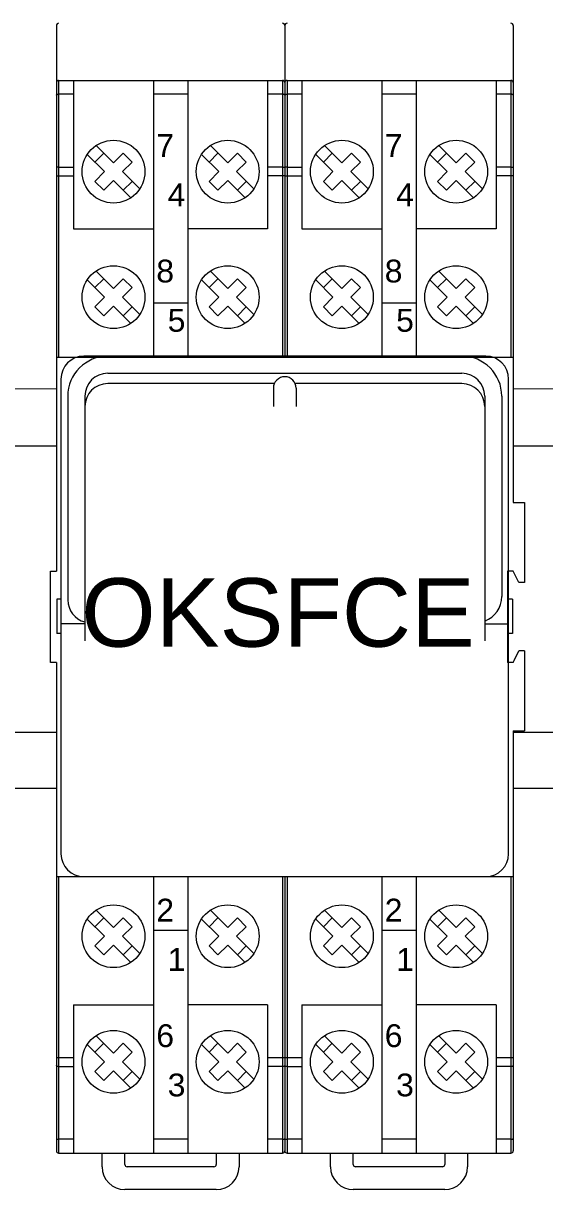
# Model space of a CAD drawing. Header units: millimetres. Extents: x 1359 to 3577, y 1336 to 3557.
# Drawn here: x 2274.4 to 2320.1, y 2063.9 to 2166.1 of the extents above; entities that cross this region are included whole.
import ezdxf

# ---------------------------------------------------------------- set-up
doc = ezdxf.new("R2010")
doc.units = ezdxf.units.MM
doc.set_wipeout_variables(frame=1)
doc.layers.add('000-PI-Oprema', color=30, linetype='Continuous', lineweight=5)
doc.layers.add('002-PI-Kabelska kanalica', color=150, linetype='Continuous')
doc.styles.get("Standard").update_dxf_attribs({"font": 'arial.ttf'})

msp = doc.modelspace()

# ---------------------------------------------------------------- linework, layer by layer
at = {"layer": '000-PI-Oprema', "color": 0, "linetype": 'ByBlock', "lineweight": 0}
for p, q in [((2277.53, 2161.06), (2297.13, 2161.06)), ((2278.83, 2161.06), (2278.83, 2148.06)), ((2295.83, 2161.06), (2295.83, 2148.06)), ((2297.53, 2161.06), (2317.13, 2161.06)), ((2298.83, 2161.06), (2298.83, 2148.06)), ((2315.83, 2161.06), (2315.83, 2148.06)), ((2278.83, 2159.84), (2277.53, 2159.84)), ((2288.83, 2159.84), (2285.83, 2159.84)), ((2297.13, 2159.84), (2295.83, 2159.84)), ((2298.83, 2159.84), (2297.53, 2159.84)), ((2308.83, 2159.84), (2305.83, 2159.84)), ((2317.13, 2159.84), (2315.83, 2159.84)), ((2280.04, 2154.57), (2281.55, 2153.06)), ((2280.71, 2153.9), (2281.48, 2154.68)), ((2280.82, 2155.35), (2282.33, 2153.83)), ((2282.33, 2153.83), (2283.18, 2154.68)), ((2283.18, 2154.68), (2283.96, 2153.9)), ((2290.04, 2154.57), (2291.55, 2153.06)), ((2290.71, 2153.9), (2291.48, 2154.68)), ((2290.82, 2155.35), (2292.33, 2153.83)), ((2292.33, 2153.83), (2293.18, 2154.68)), ((2293.18, 2154.68), (2293.96, 2153.9)), ((2300.04, 2154.57), (2301.55, 2153.06)), ((2300.71, 2153.9), (2301.48, 2154.68)), ((2300.82, 2155.35), (2302.33, 2153.83)), ((2302.33, 2153.83), (2303.18, 2154.68)), ((2303.18, 2154.68), (2303.96, 2153.9)), ((2310.04, 2154.57), (2311.55, 2153.06)), ((2310.71, 2153.9), (2311.48, 2154.68)), ((2310.82, 2155.35), (2312.33, 2153.83)), ((2312.33, 2153.83), (2313.18, 2154.68)), ((2313.18, 2154.68), (2313.96, 2153.9)), ((2277.53, 2153.46), (2278.83, 2153.46)), ((2283.11, 2153.06), (2283.96, 2153.9)), ((2293.11, 2153.06), (2293.96, 2153.9)), ((2297.13, 2153.46), (2295.83, 2153.46)), ((2297.53, 2153.46), (2298.83, 2153.46)), ((2303.11, 2153.06), (2303.96, 2153.9)), ((2313.11, 2153.06), (2313.96, 2153.9)), ((2317.13, 2153.46), (2315.83, 2153.46)), ((2277.33, 2152.68), (2278.83, 2152.68)), ((2280.71, 2152.21), (2281.55, 2153.06)), ((2283.11, 2153.06), (2284.63, 2151.54)), ((2290.71, 2152.21), (2291.55, 2153.06)), ((2293.11, 2153.06), (2294.63, 2151.54)), ((2297.33, 2152.68), (2295.83, 2152.68)), ((2297.33, 2152.68), (2298.83, 2152.68)), ((2300.71, 2152.21), (2301.55, 2153.06)), ((2303.11, 2153.06), (2304.63, 2151.54)), ((2310.71, 2152.21), (2311.55, 2153.06)), ((2313.11, 2153.06), (2314.63, 2151.54)), ((2317.33, 2152.68), (2315.83, 2152.68)), ((2280.71, 2152.21), (2281.48, 2151.43)), ((2281.48, 2151.43), (2282.33, 2152.28)), ((2282.33, 2152.28), (2283.85, 2150.76)), ((2283.18, 2151.43), (2283.96, 2152.21)), ((2290.71, 2152.21), (2291.48, 2151.43)), ((2291.48, 2151.43), (2292.33, 2152.28)), ((2292.33, 2152.28), (2293.85, 2150.76)), ((2293.18, 2151.43), (2293.96, 2152.21)), ((2300.71, 2152.21), (2301.48, 2151.43)), ((2301.48, 2151.43), (2302.33, 2152.28)), ((2302.33, 2152.28), (2303.85, 2150.76)), ((2303.18, 2151.43), (2303.96, 2152.21)), ((2310.71, 2152.21), (2311.48, 2151.43)), ((2311.48, 2151.43), (2312.33, 2152.28)), ((2312.33, 2152.28), (2313.85, 2150.76)), ((2313.18, 2151.43), (2313.96, 2152.21)), ((2278.83, 2148.06), (2285.83, 2148.06)), ((2295.83, 2148.06), (2288.83, 2148.06)), ((2298.83, 2148.06), (2305.83, 2148.06)), ((2315.83, 2148.06), (2308.83, 2148.06)), ((2280.82, 2144.35), (2282.33, 2142.83)), ((2290.82, 2144.35), (2292.33, 2142.83)), ((2300.82, 2144.35), (2302.33, 2142.83)), ((2310.82, 2144.35), (2312.33, 2142.83)), ((2280.04, 2143.57), (2281.55, 2142.06)), ((2280.71, 2142.9), (2281.48, 2143.68)), ((2282.33, 2142.83), (2283.18, 2143.68)), ((2283.18, 2143.68), (2283.96, 2142.9)), ((2290.04, 2143.57), (2291.55, 2142.06)), ((2290.71, 2142.9), (2291.48, 2143.68)), ((2292.33, 2142.83), (2293.18, 2143.68)), ((2293.18, 2143.68), (2293.96, 2142.9)), ((2300.04, 2143.57), (2301.55, 2142.06)), ((2300.71, 2142.9), (2301.48, 2143.68)), ((2302.33, 2142.83), (2303.18, 2143.68)), ((2303.18, 2143.68), (2303.96, 2142.9)), ((2310.04, 2143.57), (2311.55, 2142.06)), ((2310.71, 2142.9), (2311.48, 2143.68)), ((2312.33, 2142.83), (2313.18, 2143.68)), ((2313.18, 2143.68), (2313.96, 2142.9)), ((2283.11, 2142.06), (2283.96, 2142.9)), ((2293.11, 2142.06), (2293.96, 2142.9)), ((2303.11, 2142.06), (2303.96, 2142.9)), ((2313.11, 2142.06), (2313.96, 2142.9)), ((2280.71, 2141.21), (2281.55, 2142.06)), ((2280.71, 2141.21), (2281.48, 2140.43)), ((2281.48, 2140.43), (2282.33, 2141.28)), ((2282.33, 2141.28), (2283.85, 2139.76)), ((2283.11, 2142.06), (2284.63, 2140.54)), ((2283.18, 2140.43), (2283.96, 2141.21)), ((2288.83, 2141.54), (2285.83, 2141.54)), ((2290.71, 2141.21), (2291.55, 2142.06)), ((2290.71, 2141.21), (2291.48, 2140.43)), ((2291.48, 2140.43), (2292.33, 2141.28)), ((2292.33, 2141.28), (2293.85, 2139.76)), ((2293.11, 2142.06), (2294.63, 2140.54)), ((2293.18, 2140.43), (2293.96, 2141.21)), ((2300.71, 2141.21), (2301.55, 2142.06)), ((2300.71, 2141.21), (2301.48, 2140.43)), ((2301.48, 2140.43), (2302.33, 2141.28)), ((2302.33, 2141.28), (2303.85, 2139.76)), ((2303.11, 2142.06), (2304.63, 2140.54)), ((2303.18, 2140.43), (2303.96, 2141.21)), ((2308.83, 2141.54), (2305.83, 2141.54)), ((2310.71, 2141.21), (2311.55, 2142.06)), ((2310.71, 2141.21), (2311.48, 2140.43)), ((2311.48, 2140.43), (2312.33, 2141.28)), ((2312.33, 2141.28), (2313.85, 2139.76)), ((2313.11, 2142.06), (2314.63, 2140.54)), ((2313.18, 2140.43), (2313.96, 2141.21)), ((2318.33, 2124.06), (2318.33, 2117.06)), ((2318.33, 2111.06), (2318.33, 2104.06)), ((2280.82, 2088.35), (2282.33, 2086.83)), ((2290.82, 2088.35), (2292.33, 2086.83)), ((2300.82, 2088.35), (2302.33, 2086.83)), ((2310.82, 2088.35), (2312.33, 2086.83)), ((2280.04, 2087.57), (2281.55, 2086.06)), ((2280.71, 2086.9), (2281.48, 2087.68)), ((2282.33, 2086.83), (2283.18, 2087.68)), ((2283.18, 2087.68), (2283.96, 2086.9)), ((2290.04, 2087.57), (2291.55, 2086.06)), ((2290.71, 2086.9), (2291.48, 2087.68)), ((2292.33, 2086.83), (2293.18, 2087.68)), ((2293.18, 2087.68), (2293.96, 2086.9)), ((2300.04, 2087.57), (2301.55, 2086.06)), ((2300.71, 2086.9), (2301.48, 2087.68)), ((2302.33, 2086.83), (2303.18, 2087.68)), ((2303.18, 2087.68), (2303.96, 2086.9)), ((2310.04, 2087.57), (2311.55, 2086.06)), ((2310.71, 2086.9), (2311.48, 2087.68)), ((2312.33, 2086.83), (2313.18, 2087.68)), ((2313.18, 2087.68), (2313.96, 2086.9)), ((2280.71, 2085.21), (2281.55, 2086.06)), ((2283.11, 2086.06), (2283.96, 2086.9)), ((2283.11, 2086.06), (2284.63, 2084.54)), ((2288.83, 2086.57), (2285.83, 2086.57)), ((2290.71, 2085.21), (2291.55, 2086.06)), ((2293.11, 2086.06), (2293.96, 2086.9)), ((2293.11, 2086.06), (2294.63, 2084.54)), ((2300.71, 2085.21), (2301.55, 2086.06)), ((2303.11, 2086.06), (2303.96, 2086.9)), ((2303.11, 2086.06), (2304.63, 2084.54)), ((2308.83, 2086.57), (2305.83, 2086.57)), ((2310.71, 2085.21), (2311.55, 2086.06)), ((2313.11, 2086.06), (2313.96, 2086.9)), ((2313.11, 2086.06), (2314.63, 2084.54)), ((2280.71, 2085.21), (2281.48, 2084.43)), ((2281.48, 2084.43), (2282.33, 2085.28)), ((2282.33, 2085.28), (2283.85, 2083.76)), ((2283.18, 2084.43), (2283.96, 2085.21)), ((2290.71, 2085.21), (2291.48, 2084.43)), ((2291.48, 2084.43), (2292.33, 2085.28)), ((2292.33, 2085.28), (2293.85, 2083.76)), ((2293.18, 2084.43), (2293.96, 2085.21)), ((2300.71, 2085.21), (2301.48, 2084.43)), ((2301.48, 2084.43), (2302.33, 2085.28)), ((2302.33, 2085.28), (2303.85, 2083.76)), ((2303.18, 2084.43), (2303.96, 2085.21)), ((2310.71, 2085.21), (2311.48, 2084.43)), ((2311.48, 2084.43), (2312.33, 2085.28)), ((2312.33, 2085.28), (2313.85, 2083.76)), ((2313.18, 2084.43), (2313.96, 2085.21)), ((2278.83, 2080.06), (2278.83, 2067.06)), ((2278.83, 2080.06), (2285.83, 2080.06)), ((2295.83, 2080.06), (2288.83, 2080.06)), ((2295.83, 2080.06), (2295.83, 2067.06)), ((2298.83, 2080.06), (2298.83, 2067.06)), ((2298.83, 2080.06), (2305.83, 2080.06)), ((2315.83, 2080.06), (2308.83, 2080.06)), ((2315.83, 2080.06), (2315.83, 2067.06)), ((2280.82, 2077.35), (2282.33, 2075.83)), ((2290.82, 2077.35), (2292.33, 2075.83)), ((2300.82, 2077.35), (2302.33, 2075.83)), ((2310.82, 2077.35), (2312.33, 2075.83)), ((2280.04, 2076.57), (2281.55, 2075.06)), ((2280.71, 2075.9), (2281.48, 2076.68)), ((2282.33, 2075.83), (2283.18, 2076.68)), ((2283.11, 2075.06), (2283.96, 2075.9)), ((2283.18, 2076.68), (2283.96, 2075.9)), ((2290.04, 2076.57), (2291.55, 2075.06)), ((2290.71, 2075.9), (2291.48, 2076.68)), ((2292.33, 2075.83), (2293.18, 2076.68)), ((2293.11, 2075.06), (2293.96, 2075.9)), ((2293.18, 2076.68), (2293.96, 2075.9)), ((2300.04, 2076.57), (2301.55, 2075.06)), ((2300.71, 2075.9), (2301.48, 2076.68)), ((2302.33, 2075.83), (2303.18, 2076.68)), ((2303.11, 2075.06), (2303.96, 2075.9)), ((2303.18, 2076.68), (2303.96, 2075.9)), ((2310.04, 2076.57), (2311.55, 2075.06)), ((2310.71, 2075.9), (2311.48, 2076.68)), ((2312.33, 2075.83), (2313.18, 2076.68)), ((2313.11, 2075.06), (2313.96, 2075.9)), ((2313.18, 2076.68), (2313.96, 2075.9)), ((2277.33, 2075.43), (2278.83, 2075.43)), ((2280.71, 2074.21), (2281.55, 2075.06)), ((2283.11, 2075.06), (2284.63, 2073.54)), ((2290.71, 2074.21), (2291.55, 2075.06)), ((2293.11, 2075.06), (2294.63, 2073.54)), ((2295.83, 2075.43), (2297.33, 2075.43)), ((2297.33, 2075.43), (2298.83, 2075.43)), ((2300.71, 2074.21), (2301.55, 2075.06)), ((2303.11, 2075.06), (2304.63, 2073.54)), ((2310.71, 2074.21), (2311.55, 2075.06)), ((2313.11, 2075.06), (2314.63, 2073.54)), ((2315.83, 2075.43), (2317.33, 2075.43)), ((2277.53, 2074.65), (2278.83, 2074.65)), ((2280.71, 2074.21), (2281.48, 2073.43)), ((2281.48, 2073.43), (2282.33, 2074.28)), ((2282.33, 2074.28), (2283.85, 2072.76)), ((2283.18, 2073.43), (2283.96, 2074.21)), ((2290.71, 2074.21), (2291.48, 2073.43)), ((2291.48, 2073.43), (2292.33, 2074.28)), ((2292.33, 2074.28), (2293.85, 2072.76)), ((2293.18, 2073.43), (2293.96, 2074.21)), ((2297.13, 2074.65), (2295.83, 2074.65)), ((2297.53, 2074.65), (2298.83, 2074.65)), ((2300.71, 2074.21), (2301.48, 2073.43)), ((2301.48, 2073.43), (2302.33, 2074.28)), ((2302.33, 2074.28), (2303.85, 2072.76)), ((2303.18, 2073.43), (2303.96, 2074.21)), ((2310.71, 2074.21), (2311.48, 2073.43)), ((2311.48, 2073.43), (2312.33, 2074.28)), ((2312.33, 2074.28), (2313.85, 2072.76)), ((2313.18, 2073.43), (2313.96, 2074.21)), ((2317.13, 2074.65), (2315.83, 2074.65)), ((2278.83, 2068.27), (2277.53, 2068.27)), ((2288.83, 2068.27), (2285.83, 2068.27)), ((2297.13, 2068.27), (2295.83, 2068.27)), ((2298.83, 2068.27), (2297.53, 2068.27)), ((2308.83, 2068.27), (2305.83, 2068.27)), ((2317.13, 2068.27), (2315.83, 2068.27)), ((2277.53, 2067.06), (2297.13, 2067.06)), ((2281.33, 2065.86), (2281.33, 2067.06)), ((2283.33, 2066.06), (2283.33, 2067.06)), ((2283.33, 2066.06), (2283.33, 2067.06)), ((2291.33, 2067.06), (2291.33, 2066.06)), ((2291.33, 2067.06), (2291.33, 2066.06)), ((2293.33, 2067.06), (2293.33, 2065.86)), ((2297.53, 2067.06), (2317.13, 2067.06)), ((2301.33, 2065.86), (2301.33, 2067.06)), ((2303.33, 2066.06), (2303.33, 2067.06)), ((2311.33, 2067.06), (2311.33, 2066.06)), ((2313.33, 2067.06), (2313.33, 2065.86)), ((2291.13, 2065.86), (2283.53, 2065.86)), ((2291.13, 2065.86), (2283.53, 2065.86)), ((2311.13, 2065.86), (2303.53, 2065.86)), ((2291.33, 2063.86), (2283.33, 2063.86)), ((2311.33, 2063.86), (2303.33, 2063.86))]:
    msp.add_line(p, q, dxfattribs=at)
for points in [[(2277.33, 2159.76), (2277.33, 2159.77), (2277.34, 2159.78), (2277.35, 2159.79), (2277.36, 2159.8), (2277.37, 2159.81), (2277.39, 2159.82), (2277.41, 2159.82), (2277.43, 2159.83), (2277.46, 2159.84), (2277.48, 2159.84), (2277.51, 2159.84), (2277.53, 2159.84)], [(2297.33, 2159.76), (2297.33, 2159.77), (2297.33, 2159.78), (2297.32, 2159.79), (2297.31, 2159.8), (2297.29, 2159.81), (2297.27, 2159.82), (2297.25, 2159.82), (2297.23, 2159.83), (2297.21, 2159.84), (2297.18, 2159.84), (2297.16, 2159.84), (2297.13, 2159.84)], [(2297.33, 2159.76), (2297.33, 2159.77), (2297.34, 2159.78), (2297.35, 2159.79), (2297.36, 2159.8), (2297.37, 2159.81), (2297.39, 2159.82), (2297.41, 2159.82), (2297.43, 2159.83), (2297.46, 2159.84), (2297.48, 2159.84), (2297.51, 2159.84), (2297.53, 2159.84)], [(2317.33, 2159.76), (2317.33, 2159.77), (2317.33, 2159.78), (2317.32, 2159.79), (2317.31, 2159.8), (2317.29, 2159.81), (2317.27, 2159.82), (2317.25, 2159.82), (2317.23, 2159.83), (2317.21, 2159.84), (2317.18, 2159.84), (2317.16, 2159.84), (2317.13, 2159.84)], [(2277.53, 2153.46), (2277.51, 2153.46), (2277.48, 2153.46), (2277.46, 2153.46), (2277.43, 2153.45), (2277.41, 2153.45), (2277.39, 2153.44), (2277.37, 2153.43), (2277.36, 2153.42), (2277.35, 2153.42), (2277.34, 2153.41), (2277.33, 2153.4), (2277.33, 2153.39)], [(2297.13, 2153.46), (2297.16, 2153.46), (2297.18, 2153.46), (2297.21, 2153.46), (2297.23, 2153.45), (2297.25, 2153.45), (2297.27, 2153.44), (2297.29, 2153.43), (2297.31, 2153.42), (2297.32, 2153.42), (2297.33, 2153.41), (2297.33, 2153.4), (2297.33, 2153.39)], [(2297.53, 2153.46), (2297.51, 2153.46), (2297.48, 2153.46), (2297.46, 2153.46), (2297.43, 2153.45), (2297.41, 2153.45), (2297.39, 2153.44), (2297.37, 2153.43), (2297.36, 2153.42), (2297.35, 2153.42), (2297.34, 2153.41), (2297.33, 2153.4), (2297.33, 2153.39)], [(2317.13, 2153.46), (2317.16, 2153.46), (2317.18, 2153.46), (2317.21, 2153.46), (2317.23, 2153.45), (2317.25, 2153.45), (2317.27, 2153.44), (2317.29, 2153.43), (2317.31, 2153.42), (2317.32, 2153.42), (2317.33, 2153.41), (2317.33, 2153.4), (2317.33, 2153.39)], [(2277.53, 2074.65), (2277.51, 2074.65), (2277.48, 2074.65), (2277.46, 2074.65), (2277.43, 2074.66), (2277.41, 2074.66), (2277.39, 2074.67), (2277.37, 2074.68), (2277.36, 2074.69), (2277.35, 2074.7), (2277.34, 2074.71), (2277.33, 2074.72), (2277.33, 2074.73)], [(2297.33, 2074.73), (2297.33, 2074.72), (2297.33, 2074.71), (2297.32, 2074.7), (2297.31, 2074.69), (2297.29, 2074.68), (2297.27, 2074.67), (2297.25, 2074.66), (2297.23, 2074.66), (2297.21, 2074.65), (2297.18, 2074.65), (2297.16, 2074.65), (2297.13, 2074.65)], [(2297.53, 2074.65), (2297.51, 2074.65), (2297.48, 2074.65), (2297.46, 2074.65), (2297.43, 2074.66), (2297.41, 2074.66), (2297.39, 2074.67), (2297.37, 2074.68), (2297.36, 2074.69), (2297.35, 2074.7), (2297.34, 2074.71), (2297.33, 2074.72), (2297.33, 2074.73)], [(2317.33, 2074.73), (2317.33, 2074.72), (2317.33, 2074.71), (2317.32, 2074.7), (2317.31, 2074.69), (2317.29, 2074.68), (2317.27, 2074.67), (2317.25, 2074.66), (2317.23, 2074.66), (2317.21, 2074.65), (2317.18, 2074.65), (2317.16, 2074.65), (2317.13, 2074.65)], [(2277.33, 2068.35), (2277.33, 2068.34), (2277.34, 2068.33), (2277.35, 2068.32), (2277.36, 2068.31), (2277.37, 2068.3), (2277.39, 2068.29), (2277.41, 2068.29), (2277.43, 2068.28), (2277.46, 2068.28), (2277.48, 2068.27), (2277.51, 2068.27), (2277.53, 2068.27)], [(2297.13, 2068.27), (2297.16, 2068.27), (2297.18, 2068.27), (2297.21, 2068.28), (2297.23, 2068.28), (2297.25, 2068.29), (2297.27, 2068.29), (2297.29, 2068.3), (2297.31, 2068.31), (2297.32, 2068.32), (2297.33, 2068.33), (2297.33, 2068.34), (2297.33, 2068.35)], [(2297.33, 2068.35), (2297.33, 2068.34), (2297.34, 2068.33), (2297.35, 2068.32), (2297.36, 2068.31), (2297.37, 2068.3), (2297.39, 2068.29), (2297.41, 2068.29), (2297.43, 2068.28), (2297.46, 2068.28), (2297.48, 2068.27), (2297.51, 2068.27), (2297.53, 2068.27)], [(2317.13, 2068.27), (2317.16, 2068.27), (2317.18, 2068.27), (2317.21, 2068.28), (2317.23, 2068.28), (2317.25, 2068.29), (2317.27, 2068.29), (2317.29, 2068.3), (2317.31, 2068.31), (2317.32, 2068.32), (2317.33, 2068.33), (2317.33, 2068.34), (2317.33, 2068.35)]]:
    msp.add_lwpolyline(points, dxfattribs=at)
for centre in [(2282.33, 2153.06), (2292.33, 2153.06), (2302.33, 2153.06), (2312.33, 2153.06), (2282.33, 2142.06), (2292.33, 2142.06), (2302.33, 2142.06), (2312.33, 2142.06), (2282.33, 2086.06), (2292.33, 2086.06), (2302.33, 2086.06), (2312.33, 2086.06), (2282.33, 2075.06), (2292.33, 2075.06), (2302.33, 2075.06), (2312.33, 2075.06)]:
    msp.add_circle(centre, 2.75, dxfattribs=at)
for centre, radius, start, end in [((2277.53, 2165.86), 0.2, 90, 180), ((2297.13, 2165.86), 0.2, 0, 90), ((2297.53, 2165.86), 0.2, 90, 180), ((2317.13, 2165.86), 0.2, 0, 90), ((2277.53, 2160.86), 0.2, 90, 180), ((2297.13, 2160.86), 0.2, 0, 90), ((2297.53, 2160.86), 0.2, 90, 180), ((2317.13, 2160.86), 0.2, 0, 90), ((2277.53, 2067.26), 0.2, 180, 270), ((2297.13, 2067.26), 0.2, 270, 0), ((2297.53, 2067.26), 0.2, 180, 270), ((2317.13, 2067.26), 0.2, 270, 0), ((2283.33, 2065.86), 2, 180, 270), ((2283.53, 2066.06), 0.2, 180, 270), ((2283.53, 2066.06), 0.2, 180, 270), ((2291.13, 2066.06), 0.2, 270, 0), ((2291.13, 2066.06), 0.2, 270, 0), ((2291.33, 2065.86), 2, 270, 0), ((2303.33, 2065.86), 2, 180, 270), ((2303.53, 2066.06), 0.2, 180, 270), ((2311.13, 2066.06), 0.2, 270, 0), ((2311.33, 2065.86), 2, 270, 0)]:
    msp.add_arc(centre, radius, start, end, dxfattribs=at)

# ---------------------------------------------------------------- texts
at = {"layer": '000-PI-Oprema', "color": 0, "linetype": 'ByBlock', "lineweight": 0, "char_height": 1.9995, "width": 2.5471}
for s, insert, attachment_point in [('{\\fArial|b0|i0|c0|p34;7}', (2286.08, 2156.35), 1), ('{\\fArial|b0|i0|c0|p34;7}', (2306.08, 2156.35), 1), ('{\\fArial|b0|i0|c0|p34;4}', (2288.63, 2152.03), 3), ('{\\fArial|b0|i0|c0|p34;4}', (2308.63, 2152.03), 3), ('{\\fArial|b0|i0|c0|p34;8}', (2286.08, 2145.35), 1), ('{\\fArial|b0|i0|c0|p34;8}', (2306.08, 2145.35), 1), ('{\\fArial|b0|i0|c0|p34;5}', (2288.63, 2141.03), 3), ('{\\fArial|b0|i0|c0|p34;5}', (2308.63, 2141.03), 3), ('{\\fArial|b0|i0|c0|p34;2}', (2286.08, 2089.35), 1), ('{\\fArial|b0|i0|c0|p34;2}', (2306.08, 2089.35), 1), ('{\\fArial|b0|i0|c0|p34;1}', (2288.63, 2085.03), 3), ('{\\fArial|b0|i0|c0|p34;1}', (2308.63, 2085.03), 3), ('{\\fArial|b0|i0|c0|p34;6}', (2286.08, 2078.35), 1), ('{\\fArial|b0|i0|c0|p34;6}', (2306.08, 2078.35), 1), ('{\\fArial|b0|i0|c0|p34;3}', (2288.63, 2074.03), 3), ('{\\fArial|b0|i0|c0|p34;3}', (2308.63, 2074.03), 3)]:
    msp.add_mtext(s, dxfattribs=dict(at, insert=insert, attachment_point=attachment_point))

# ---------------------------------------------------------------- wipeouts: each hides what was drawn before it
at = {"color": 0, "linetype": 'ByBlock', "lineweight": 0}
msp.add_wipeout([(2277.33, 2136.81), (2317.33, 2136.81), (2317.33, 2091.31), (2277.33, 2091.31)], dxfattribs=at).dxf.layer = '000-PI-Oprema'

# ---------------------------------------------------------------- next in the draw order: linework, layer by layer
at = {"layer": '000-PI-Oprema', "color": 0, "linetype": 'ByBlock', "lineweight": 0}
for p, q in [((2277.33, 2165.86), (2277.33, 2118.06)), ((2297.33, 2165.86), (2297.33, 2136.81)), ((2317.33, 2165.86), (2317.33, 2124.06)), ((2277.53, 2161.06), (2277.53, 2136.81)), ((2285.83, 2161.06), (2285.83, 2136.81)), ((2288.83, 2161.06), (2288.83, 2136.81)), ((2297.13, 2161.06), (2297.13, 2136.81)), ((2297.53, 2161.06), (2297.53, 2136.81)), ((2305.83, 2161.06), (2305.83, 2136.81)), ((2308.83, 2161.06), (2308.83, 2136.81)), ((2317.13, 2161.06), (2317.13, 2136.81)), ((2277.33, 2136.81), (2297.33, 2136.81)), ((2314.93, 2136.89), (2279.73, 2136.89)), ((2281.83, 2136.89), (2312.83, 2136.89)), ((2297.33, 2136.81), (2317.33, 2136.81)), ((2281.83, 2135.39), (2312.83, 2135.39)), ((2277.73, 2134.89), (2277.73, 2093.29)), ((2296.42, 2134.49), (2281.83, 2134.49)), ((2296.33, 2134.09), (2296.33, 2132.49)), ((2312.83, 2134.49), (2298.25, 2134.49)), ((2298.33, 2134.09), (2298.33, 2132.49)), ((2316.93, 2093.29), (2316.93, 2134.89)), ((2278.33, 2133.39), (2278.33, 2115.54)), ((2279.83, 2133.39), (2279.83, 2115.54)), ((2314.83, 2133.39), (2314.83, 2115.84)), ((2316.33, 2133.39), (2316.33, 2115.84)), ((2279.83, 2132.49), (2279.83, 2111.94)), ((2314.83, 2132.49), (2314.83, 2111.94)), ((2317.33, 2124.06), (2318.33, 2124.06)), ((2276.83, 2110.06), (2276.83, 2118.06)), ((2276.83, 2118.06), (2277.33, 2118.06)), ((2316.83, 2118.06), (2316.83, 2110.06)), ((2317.33, 2118.06), (2316.83, 2118.06)), ((2317.83, 2117.06), (2317.33, 2118.06)), ((2318.33, 2117.06), (2317.83, 2117.06)), ((2277.38, 2115.59), (2277.38, 2112.59)), ((2277.73, 2115.59), (2277.38, 2115.59)), ((2317.28, 2115.59), (2316.93, 2115.59)), ((2317.28, 2115.59), (2317.28, 2112.59)), ((2277.73, 2112.59), (2277.38, 2112.59)), ((2279.83, 2113.44), (2277.73, 2113.44)), ((2314.83, 2113.44), (2316.93, 2113.44)), ((2317.28, 2112.59), (2316.93, 2112.59)), ((2317.33, 2110.06), (2317.83, 2111.06)), ((2318.33, 2111.06), (2317.83, 2111.06)), ((2277.33, 2110.06), (2276.83, 2110.06)), ((2277.33, 2110.06), (2277.33, 2067.26)), ((2317.33, 2110.06), (2316.83, 2110.06)), ((2317.33, 2104.06), (2317.33, 2067.26)), ((2317.33, 2104.06), (2318.33, 2104.06)), ((2277.33, 2091.31), (2297.33, 2091.31)), ((2277.53, 2091.31), (2277.53, 2067.06)), ((2279.73, 2091.29), (2314.93, 2091.29)), ((2285.83, 2091.31), (2285.83, 2067.06)), ((2288.83, 2091.31), (2288.83, 2067.06)), ((2297.13, 2091.31), (2297.13, 2067.06)), ((2297.33, 2091.31), (2317.33, 2091.31)), ((2297.33, 2091.31), (2297.33, 2067.26)), ((2297.53, 2091.31), (2297.53, 2067.06)), ((2305.83, 2091.31), (2305.83, 2067.06)), ((2308.83, 2091.31), (2308.83, 2067.06)), ((2317.13, 2091.31), (2317.13, 2067.06))]:
    msp.add_line(p, q, dxfattribs=at)
for centre, radius, start, end in [((2279.73, 2134.89), 2, 90, 180), ((2281.83, 2133.39), 3.5, 90, 180), ((2312.83, 2133.39), 3.5, 0, 90), ((2314.93, 2134.89), 2, 0, 90), ((2281.83, 2133.39), 2, 90, 180), ((2297.33, 2134.09), 1, 0, 180), ((2312.83, 2133.39), 2, 0, 90), ((2281.83, 2132.49), 2, 90, 180), ((2312.83, 2132.49), 2, 0, 90), ((2280.33, 2115.54), 2, 180, 255.5225), ((2314.03, 2115.84), 2.3, 290.3544, 0), ((2279.73, 2093.29), 2, 180, 270), ((2314.93, 2093.29), 2, 270, 0)]:
    msp.add_arc(centre, radius, start, end, dxfattribs=at)
at = {"layer": '002-PI-Kabelska kanalica', "color": 0, "linetype": 'ByBlock', "lineweight": 0, "ltscale": 0.25}
for p, q in [((2272.33, 2134.04), (2277.33, 2134.06)), ((2317.33, 2134.04), (2322.33, 2134.06)), ((2272.33, 2129.04), (2277.33, 2129.04)), ((2317.33, 2129.04), (2322.33, 2129.04)), ((2272.33, 2103.95), (2277.33, 2103.95)), ((2317.33, 2103.95), (2322.33, 2103.95)), ((2272.33, 2099.04), (2277.33, 2099.04)), ((2317.33, 2099.04), (2322.33, 2099.04))]:
    msp.add_line(p, q, dxfattribs=at)

# ---------------------------------------------------------------- next in the draw order: texts
at = {"layer": '000-PI-Oprema', "color": 0, "linetype": 'ByBlock', "lineweight": 0, "insert": (2296.74, 2114.39), "char_height": 6, "attachment_point": 5}
msp.add_mtext_dynamic_manual_height_columns('{\\fArial|b0|i0|c238|p34;OK}S{\\fArial|b0|i0|c238|p34;FC}E', width=44.995, gutter_width=1, heights=[10], dxfattribs=at)

doc.saveas('drawing.dxf')
